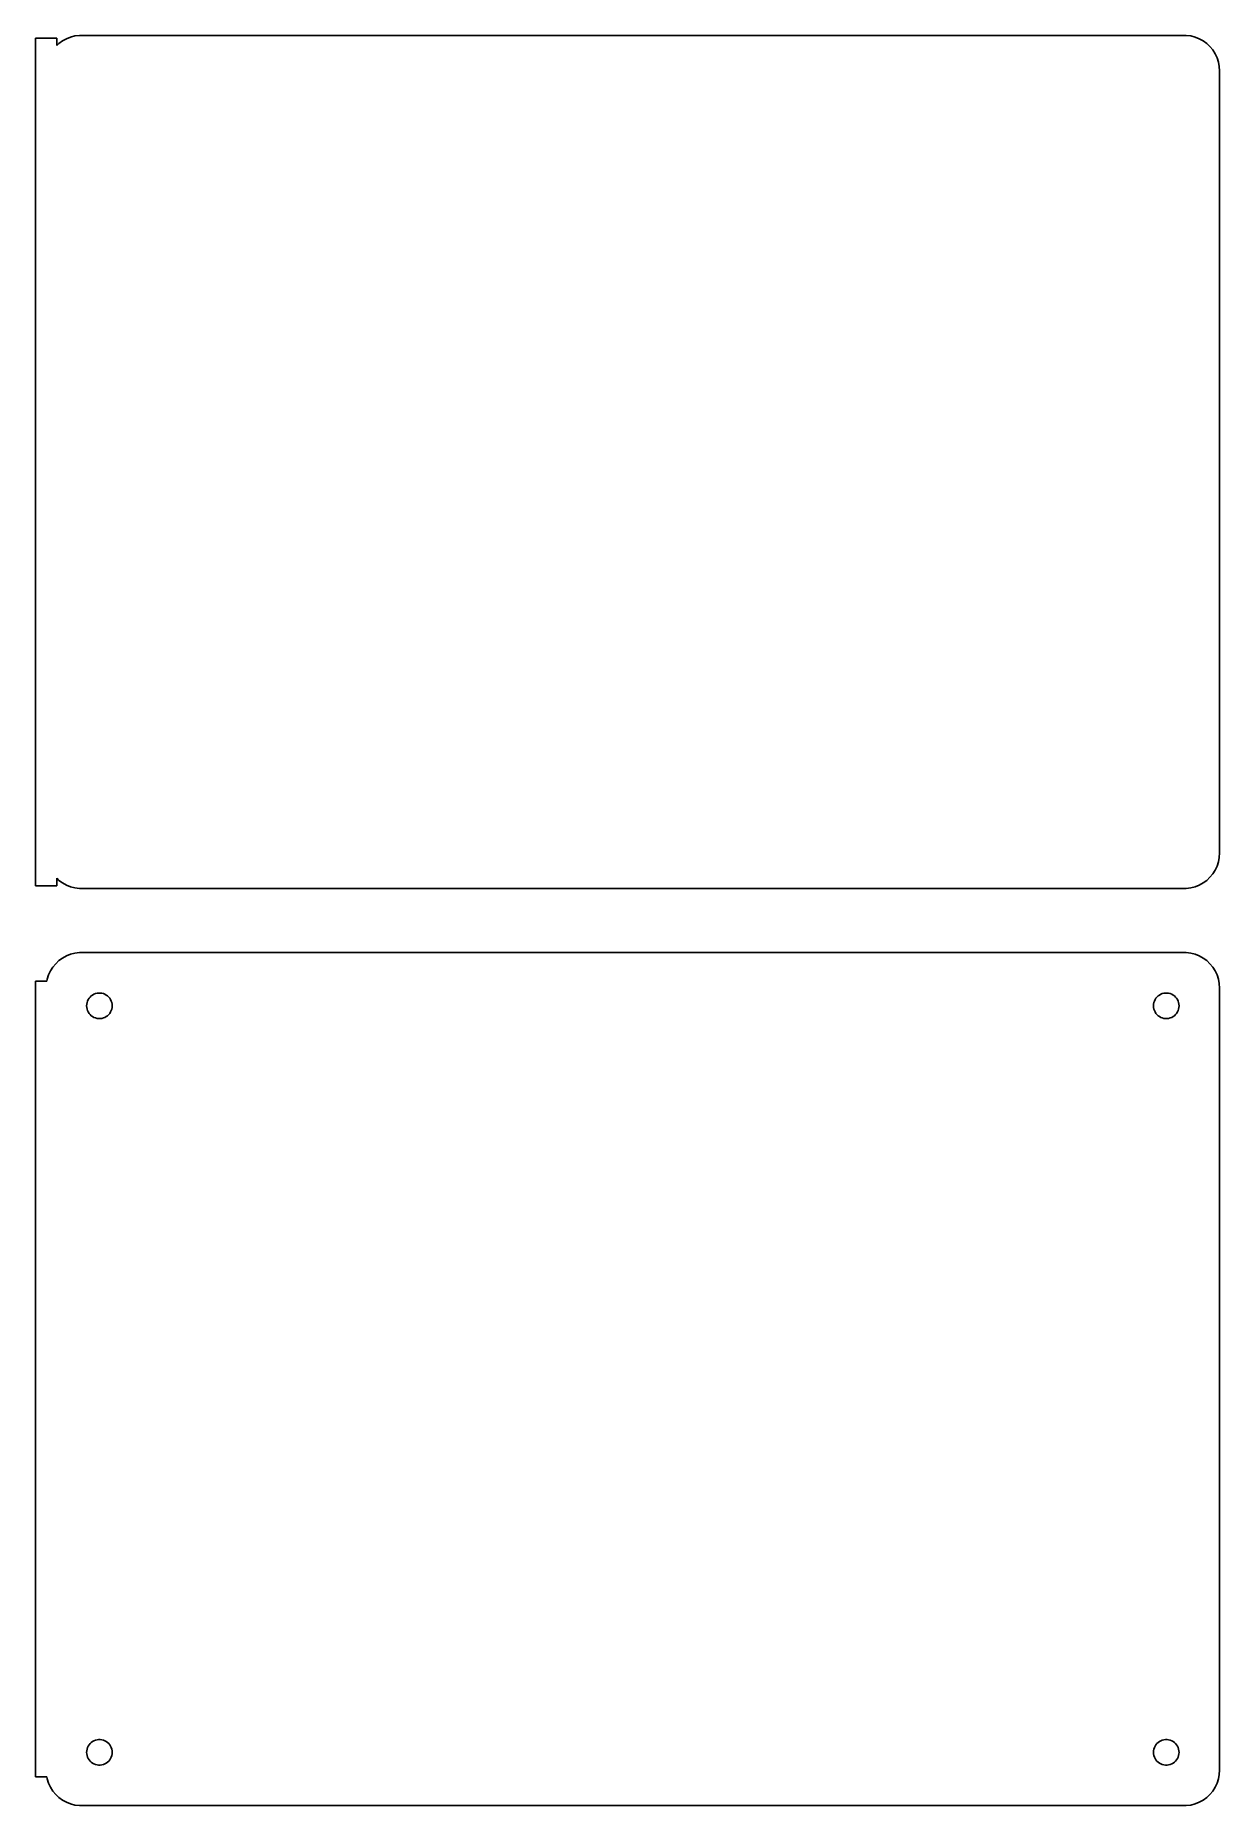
# Model space of a CAD drawing. Header units: metres. Extents: x -84 to 82, y 69 to 318.
import ezdxf

# ---------------------------------------------------------------- set-up
doc = ezdxf.new("R2010")
doc.units = ezdxf.units.M

msp = doc.modelspace()

# ---------------------------------------------------------------- linework, layer by layer
for p, q in [((-81, 317.615), (-84, 317.615)), ((-84, 317.615), (-84, 198.385)), ((-81, 316.559), (-81, 317.615)), ((-80.6871, 316.853), (-81, 316.559)), ((-80.1791, 317.222), (-80.6871, 316.853)), ((-79.6289, 317.524), (-80.1791, 317.222)), ((-79.0451, 317.755), (-79.6289, 317.524)), ((-78.4369, 317.911), (-79.0451, 317.755)), ((-77.8139, 317.99), (-78.4369, 317.911)), ((77.8139, 317.99), (-77.8139, 317.99)), ((78.4369, 317.911), (77.8139, 317.99)), ((79.0451, 317.755), (78.4369, 317.911)), ((79.6289, 317.524), (79.0451, 317.755)), ((80.1791, 317.222), (79.6289, 317.524)), ((80.6871, 316.853), (80.1791, 317.222)), ((81.1448, 316.423), (80.6871, 316.853)), ((81.5451, 315.939), (81.1448, 316.423)), ((81.8815, 315.409), (81.5451, 315.939)), ((82.1489, 314.841), (81.8815, 315.409)), ((82.3429, 314.243), (82.1489, 314.841)), ((82.4606, 313.627), (82.3429, 314.243)), ((82.5, 313), (82.4606, 313.627)), ((82.5, 203), (82.5, 313)), ((82.1489, 201.159), (82.3429, 201.757)), ((82.3429, 201.757), (82.4606, 202.373)), ((82.4606, 202.373), (82.5, 203)), ((-81, 198.385), (-81, 199.441)), ((-81, 199.441), (-80.6871, 199.147)), ((80.6871, 199.147), (81.1448, 199.577)), ((81.1448, 199.577), (81.5451, 200.061)), ((81.5451, 200.061), (81.8815, 200.591)), ((81.8815, 200.591), (82.1489, 201.159)), ((-84, 198.385), (-81, 198.385)), ((-80.6871, 199.147), (-80.1791, 198.778)), ((-80.1791, 198.778), (-79.6289, 198.476)), ((-79.6289, 198.476), (-79.0451, 198.245)), ((-79.0451, 198.245), (-78.4369, 198.089)), ((-78.4369, 198.089), (-77.8139, 198.01)), ((-77.8139, 198.01), (77.8139, 198.01)), ((77.8139, 198.01), (78.4369, 198.089)), ((78.4369, 198.089), (79.0451, 198.245)), ((79.0451, 198.245), (79.6289, 198.476)), ((79.6289, 198.476), (80.1791, 198.778)), ((80.1791, 198.778), (80.6871, 199.147)), ((-81.5451, 186.939), (-81.8815, 186.409)), ((-81.1448, 187.423), (-81.5451, 186.939)), ((-80.6871, 187.853), (-81.1448, 187.423)), ((-80.1791, 188.222), (-80.6871, 187.853)), ((-79.6289, 188.524), (-80.1791, 188.222)), ((-79.0451, 188.755), (-79.6289, 188.524)), ((-78.4369, 188.911), (-79.0451, 188.755)), ((-77.8139, 188.99), (-78.4369, 188.911)), ((77.8139, 188.99), (-77.8139, 188.99)), ((78.4369, 188.911), (77.8139, 188.99)), ((79.0451, 188.755), (78.4369, 188.911)), ((79.6289, 188.524), (79.0451, 188.755)), ((80.1791, 188.222), (79.6289, 188.524)), ((80.6871, 187.853), (80.1791, 188.222)), ((81.1448, 187.423), (80.6871, 187.853)), ((81.5451, 186.939), (81.1448, 187.423)), ((81.8815, 186.409), (81.5451, 186.939)), ((-82.4, 184.944), (-84, 184.944)), ((-84, 184.944), (-84, 73.0558)), ((-82.3429, 185.243), (-82.4, 184.944)), ((-82.1489, 185.841), (-82.3429, 185.243)), ((-81.8815, 186.409), (-82.1489, 185.841)), ((82.1489, 185.841), (81.8815, 186.409)), ((82.3429, 185.243), (82.1489, 185.841)), ((82.4606, 184.627), (82.3429, 185.243)), ((82.5, 184), (82.4606, 184.627)), ((-76.7858, 181.726), (-76.7434, 181.948)), ((-76.7434, 181.948), (-76.6736, 182.163)), ((-76.6736, 182.163), (-76.5773, 182.367)), ((-76.5773, 182.367), (-76.4562, 182.558)), ((-76.4562, 182.558), (-76.3121, 182.732)), ((-76.3121, 182.732), (-76.1474, 182.887)), ((-76.1474, 182.887), (-75.9645, 183.02)), ((-75.9645, 183.02), (-75.7664, 183.129)), ((-75.7664, 183.129), (-75.5562, 183.212)), ((-75.5562, 183.212), (-75.3373, 183.268)), ((-75.3373, 183.268), (-75.113, 183.296)), ((-75.113, 183.296), (-74.887, 183.296)), ((-74.887, 183.296), (-74.6627, 183.268)), ((-74.6627, 183.268), (-74.4438, 183.212)), ((-74.4438, 183.212), (-74.2336, 183.129)), ((-74.2336, 183.129), (-74.0355, 183.02)), ((-74.0355, 183.02), (-73.8526, 182.887)), ((-73.8526, 182.887), (-73.6879, 182.732)), ((-73.6879, 182.732), (-73.5438, 182.558)), ((-73.5438, 182.558), (-73.4226, 182.367)), ((-73.4226, 182.367), (-73.3264, 182.163)), ((-73.3264, 182.163), (-73.2565, 181.948)), ((-73.2565, 181.948), (-73.2142, 181.726)), ((73.2142, 181.726), (73.2565, 181.948)), ((73.2565, 181.948), (73.3264, 182.163)), ((73.3264, 182.163), (73.4226, 182.367)), ((73.4226, 182.367), (73.5438, 182.558)), ((73.5438, 182.558), (73.6879, 182.732)), ((73.6879, 182.732), (73.8526, 182.887)), ((73.8526, 182.887), (74.0355, 183.02)), ((74.0355, 183.02), (74.2336, 183.129)), ((74.2336, 183.129), (74.4438, 183.212)), ((74.4438, 183.212), (74.6627, 183.268)), ((74.6627, 183.268), (74.887, 183.296)), ((74.887, 183.296), (75.113, 183.296)), ((75.113, 183.296), (75.3373, 183.268)), ((75.3373, 183.268), (75.5562, 183.212)), ((75.5562, 183.212), (75.7664, 183.129)), ((75.7664, 183.129), (75.9645, 183.02)), ((75.9645, 183.02), (76.1474, 182.887)), ((76.1474, 182.887), (76.3121, 182.732)), ((76.3121, 182.732), (76.4562, 182.558)), ((76.4562, 182.558), (76.5773, 182.367)), ((76.5773, 182.367), (76.6736, 182.163)), ((76.6736, 182.163), (76.7434, 181.948)), ((76.7434, 181.948), (76.7858, 181.726)), ((82.5, 74), (82.5, 184)), ((-76.8, 181.5), (-76.7858, 181.726)), ((-76.7858, 181.274), (-76.8, 181.5)), ((-76.7434, 181.052), (-76.7858, 181.274)), ((-76.6736, 180.837), (-76.7434, 181.052)), ((-76.5773, 180.633), (-76.6736, 180.837)), ((-76.4562, 180.442), (-76.5773, 180.633)), ((-76.3121, 180.268), (-76.4562, 180.442)), ((-76.1474, 180.113), (-76.3121, 180.268)), ((-75.9645, 179.98), (-76.1474, 180.113)), ((-75.7664, 179.871), (-75.9645, 179.98)), ((-75.5562, 179.788), (-75.7664, 179.871)), ((-75.3373, 179.732), (-75.5562, 179.788)), ((-75.113, 179.704), (-75.3373, 179.732)), ((-74.887, 179.704), (-75.113, 179.704)), ((-74.6627, 179.732), (-74.887, 179.704)), ((-74.4438, 179.788), (-74.6627, 179.732)), ((-74.2336, 179.871), (-74.4438, 179.788)), ((-74.0355, 179.98), (-74.2336, 179.871)), ((-73.8526, 180.113), (-74.0355, 179.98)), ((-73.6879, 180.268), (-73.8526, 180.113)), ((-73.5438, 180.442), (-73.6879, 180.268)), ((-73.4226, 180.633), (-73.5438, 180.442)), ((-73.3264, 180.837), (-73.4226, 180.633)), ((-73.2565, 181.052), (-73.3264, 180.837)), ((-73.2142, 181.274), (-73.2565, 181.052)), ((-73.2142, 181.726), (-73.2, 181.5)), ((-73.2, 181.5), (-73.2142, 181.274)), ((73.2, 181.5), (73.2142, 181.726)), ((73.2142, 181.274), (73.2, 181.5)), ((73.2565, 181.052), (73.2142, 181.274)), ((73.3264, 180.837), (73.2565, 181.052)), ((73.4226, 180.633), (73.3264, 180.837)), ((73.5438, 180.442), (73.4226, 180.633)), ((73.6879, 180.268), (73.5438, 180.442)), ((73.8526, 180.113), (73.6879, 180.268)), ((74.0355, 179.98), (73.8526, 180.113)), ((74.2336, 179.871), (74.0355, 179.98)), ((74.4438, 179.788), (74.2336, 179.871)), ((74.6627, 179.732), (74.4438, 179.788)), ((74.887, 179.704), (74.6627, 179.732)), ((75.113, 179.704), (74.887, 179.704)), ((75.3373, 179.732), (75.113, 179.704)), ((75.5562, 179.788), (75.3373, 179.732)), ((75.7664, 179.871), (75.5562, 179.788)), ((75.9645, 179.98), (75.7664, 179.871)), ((76.1474, 180.113), (75.9645, 179.98)), ((76.3121, 180.268), (76.1474, 180.113)), ((76.4562, 180.442), (76.3121, 180.268)), ((76.5773, 180.633), (76.4562, 180.442)), ((76.6736, 180.837), (76.5773, 180.633)), ((76.7434, 181.052), (76.6736, 180.837)), ((76.7858, 181.274), (76.7434, 181.052)), ((76.7858, 181.726), (76.8, 181.5)), ((76.8, 181.5), (76.7858, 181.274)), ((-76.6736, 77.1626), (-76.5773, 77.3672)), ((-76.5773, 77.3672), (-76.4562, 77.558)), ((-76.4562, 77.558), (-76.3121, 77.7322)), ((-76.3121, 77.7322), (-76.1474, 77.8869)), ((-76.1474, 77.8869), (-75.9645, 78.0198)), ((-75.9645, 78.0198), (-75.7664, 78.1287)), ((-75.7664, 78.1287), (-75.5562, 78.2119)), ((-75.5562, 78.2119), (-75.3373, 78.2681)), ((-75.3373, 78.2681), (-75.113, 78.2964)), ((-75.113, 78.2964), (-74.887, 78.2964)), ((-74.887, 78.2964), (-74.6627, 78.2681)), ((-74.6627, 78.2681), (-74.4438, 78.2119)), ((-74.4438, 78.2119), (-74.2336, 78.1287)), ((-74.2336, 78.1287), (-74.0355, 78.0198)), ((-74.0355, 78.0198), (-73.8526, 77.8869)), ((-73.8526, 77.8869), (-73.6879, 77.7322)), ((-73.6879, 77.7322), (-73.5438, 77.558)), ((-73.5438, 77.558), (-73.4226, 77.3672)), ((-73.4226, 77.3672), (-73.3264, 77.1626)), ((73.3264, 77.1626), (73.4226, 77.3672)), ((73.4226, 77.3672), (73.5438, 77.558)), ((73.5438, 77.558), (73.6879, 77.7322)), ((73.6879, 77.7322), (73.8526, 77.8869)), ((73.8526, 77.8869), (74.0355, 78.0198)), ((74.0355, 78.0198), (74.2336, 78.1287)), ((74.2336, 78.1287), (74.4438, 78.2119)), ((74.4438, 78.2119), (74.6627, 78.2681)), ((74.6627, 78.2681), (74.887, 78.2964)), ((74.887, 78.2964), (75.113, 78.2964)), ((75.113, 78.2964), (75.3373, 78.2681)), ((75.3373, 78.2681), (75.5562, 78.2119)), ((75.5562, 78.2119), (75.7664, 78.1287)), ((75.7664, 78.1287), (75.9645, 78.0198)), ((75.9645, 78.0198), (76.1474, 77.8869)), ((76.1474, 77.8869), (76.3121, 77.7322)), ((76.3121, 77.7322), (76.4562, 77.558)), ((76.4562, 77.558), (76.5773, 77.3672)), ((76.5773, 77.3672), (76.6736, 77.1626)), ((-76.8, 76.5), (-76.7858, 76.7256)), ((-76.7858, 76.2744), (-76.8, 76.5)), ((-76.7858, 76.7256), (-76.7434, 76.9476)), ((-76.7434, 76.0524), (-76.7858, 76.2744)), ((-76.7434, 76.9476), (-76.6736, 77.1626)), ((-76.6736, 75.8374), (-76.7434, 76.0524)), ((-76.5773, 75.6328), (-76.6736, 75.8374)), ((-76.4562, 75.442), (-76.5773, 75.6328)), ((-76.3121, 75.2678), (-76.4562, 75.442)), ((-76.1474, 75.1131), (-76.3121, 75.2678)), ((-75.9645, 74.9802), (-76.1474, 75.1131)), ((-75.7664, 74.8713), (-75.9645, 74.9802)), ((-75.5562, 74.7881), (-75.7664, 74.8713)), ((-75.3373, 74.7319), (-75.5562, 74.7881)), ((-75.113, 74.7036), (-75.3373, 74.7319)), ((-74.887, 74.7036), (-75.113, 74.7036)), ((-74.6627, 74.7319), (-74.887, 74.7036)), ((-74.4438, 74.7881), (-74.6627, 74.7319)), ((-74.2336, 74.8713), (-74.4438, 74.7881)), ((-74.0355, 74.9802), (-74.2336, 74.8713)), ((-73.8526, 75.1131), (-74.0355, 74.9802)), ((-73.6879, 75.2678), (-73.8526, 75.1131)), ((-73.5438, 75.442), (-73.6879, 75.2678)), ((-73.4226, 75.6328), (-73.5438, 75.442)), ((-73.3264, 75.8374), (-73.4226, 75.6328)), ((-73.3264, 77.1626), (-73.2565, 76.9476)), ((-73.2565, 76.0524), (-73.3264, 75.8374)), ((-73.2565, 76.9476), (-73.2142, 76.7256)), ((-73.2142, 76.2744), (-73.2565, 76.0524)), ((-73.2142, 76.7256), (-73.2, 76.5)), ((-73.2, 76.5), (-73.2142, 76.2744)), ((73.2, 76.5), (73.2142, 76.7256)), ((73.2142, 76.2744), (73.2, 76.5)), ((73.2142, 76.7256), (73.2565, 76.9476)), ((73.2565, 76.0524), (73.2142, 76.2744)), ((73.2565, 76.9476), (73.3264, 77.1626)), ((73.3264, 75.8374), (73.2565, 76.0524)), ((73.4226, 75.6328), (73.3264, 75.8374)), ((73.5438, 75.442), (73.4226, 75.6328)), ((73.6879, 75.2678), (73.5438, 75.442)), ((73.8526, 75.1131), (73.6879, 75.2678)), ((74.0355, 74.9802), (73.8526, 75.1131)), ((74.2336, 74.8713), (74.0355, 74.9802)), ((74.4438, 74.7881), (74.2336, 74.8713)), ((74.6627, 74.7319), (74.4438, 74.7881)), ((74.887, 74.7036), (74.6627, 74.7319)), ((75.113, 74.7036), (74.887, 74.7036)), ((75.3373, 74.7319), (75.113, 74.7036)), ((75.5562, 74.7881), (75.3373, 74.7319)), ((75.7664, 74.8713), (75.5562, 74.7881)), ((75.9645, 74.9802), (75.7664, 74.8713)), ((76.1474, 75.1131), (75.9645, 74.9802)), ((76.3121, 75.2678), (76.1474, 75.1131)), ((76.4562, 75.442), (76.3121, 75.2678)), ((76.5773, 75.6328), (76.4562, 75.442)), ((76.6736, 75.8374), (76.5773, 75.6328)), ((76.6736, 77.1626), (76.7434, 76.9476)), ((76.7434, 76.0524), (76.6736, 75.8374)), ((76.7434, 76.9476), (76.7858, 76.7256)), ((76.7858, 76.2744), (76.7434, 76.0524)), ((76.7858, 76.7256), (76.8, 76.5)), ((76.8, 76.5), (76.7858, 76.2744)), ((-84, 73.0558), (-82.4, 73.0558)), ((-82.4, 73.0558), (-82.3429, 72.7566)), ((-82.3429, 72.7566), (-82.1489, 72.1594)), ((82.1489, 72.1594), (82.3429, 72.7566)), ((82.3429, 72.7566), (82.4606, 73.3733)), ((82.4606, 73.3733), (82.5, 74)), ((-82.1489, 72.1594), (-81.8815, 71.5912)), ((-81.8815, 71.5912), (-81.5451, 71.0611)), ((-81.5451, 71.0611), (-81.1448, 70.5773)), ((-81.1448, 70.5773), (-80.6871, 70.1474)), ((-80.6871, 70.1474), (-80.1791, 69.7784)), ((-80.1791, 69.7784), (-79.6289, 69.4759)), ((79.6289, 69.4759), (80.1791, 69.7784)), ((80.1791, 69.7784), (80.6871, 70.1474)), ((80.6871, 70.1474), (81.1448, 70.5773)), ((81.1448, 70.5773), (81.5451, 71.0611)), ((81.5451, 71.0611), (81.8815, 71.5912)), ((81.8815, 71.5912), (82.1489, 72.1594)), ((-79.6289, 69.4759), (-79.0451, 69.2447)), ((-79.0451, 69.2447), (-78.4369, 69.0886)), ((-78.4369, 69.0886), (-77.8139, 69.0099)), ((-77.8139, 69.0099), (77.8139, 69.0099)), ((77.8139, 69.0099), (78.4369, 69.0886)), ((78.4369, 69.0886), (79.0451, 69.2447)), ((79.0451, 69.2447), (79.6289, 69.4759))]:
    msp.add_line(p, q)

doc.saveas('drawing.dxf')
